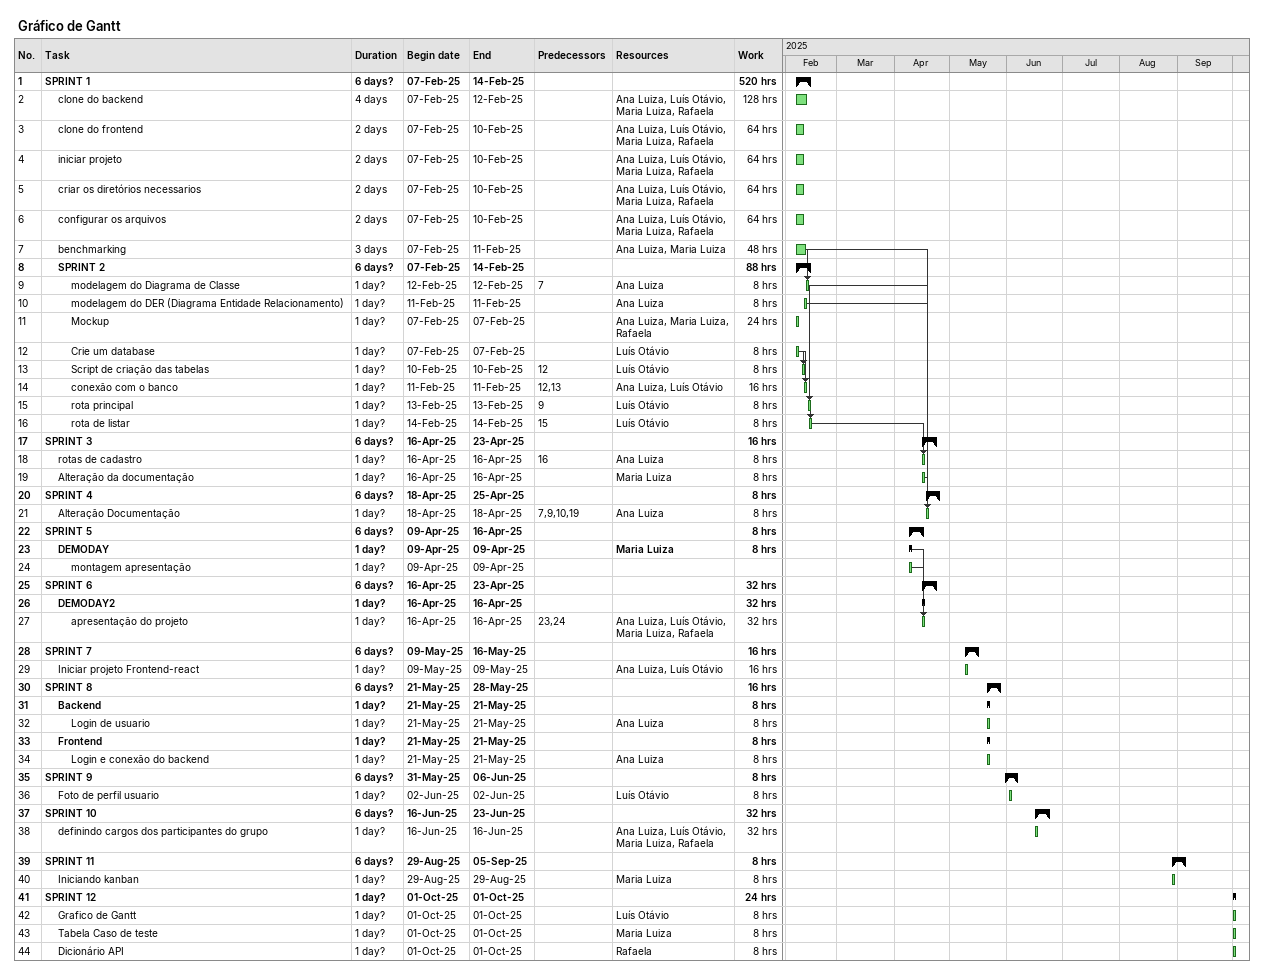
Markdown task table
Gráfico de Gantt

| ID | Level | Task | Duration | Start | Finish | Predecessors | Resources | Work (h) |
|---|---|---|---|---|---|---|---|---|
| 1 | 1 | **SPRINT 1** | 6d? | 2025-02-07 | 2025-02-14 |  |  | 520 |
| 2 | 2 | clone do backend | 4d | 2025-02-07 | 2025-02-12 |  | Ana Luiza, Luís Otávio, Maria Luiza, Rafaela | 128 |
| 3 | 2 | clone do frontend | 2d | 2025-02-07 | 2025-02-10 |  | Ana Luiza, Luís Otávio, Maria Luiza, Rafaela | 64 |
| 4 | 2 | iniciar projeto | 2d | 2025-02-07 | 2025-02-10 |  | Ana Luiza, Luís Otávio, Maria Luiza, Rafaela | 64 |
| 5 | 2 | criar os diretórios necessarios | 2d | 2025-02-07 | 2025-02-10 |  | Ana Luiza, Luís Otávio, Maria Luiza, Rafaela | 64 |
| 6 | 2 | configurar os arquivos | 2d | 2025-02-07 | 2025-02-10 |  | Ana Luiza, Luís Otávio, Maria Luiza, Rafaela | 64 |
| 7 | 2 | benchmarking | 3d | 2025-02-07 | 2025-02-11 |  | Ana Luiza, Maria Luiza | 48 |
| 8 | 2 | **SPRINT 2** | 6d? | 2025-02-07 | 2025-02-14 |  |  | 88 |
| 9 | 3 | modelagem do Diagrama de Classe | 1d? | 2025-02-12 | 2025-02-12 | 7 | Ana Luiza | 8 |
| 10 | 3 | modelagem do DER (Diagrama Entidade Relacionamento) | 1d? | 2025-02-11 | 2025-02-11 |  | Ana Luiza | 8 |
| 11 | 3 | Mockup | 1d? | 2025-02-07 | 2025-02-07 |  | Ana Luiza, Maria Luiza, Rafaela | 24 |
| 12 | 3 | Crie um database | 1d? | 2025-02-07 | 2025-02-07 |  | Luís Otávio | 8 |
| 13 | 3 | Script de criação das tabelas | 1d? | 2025-02-10 | 2025-02-10 | 12 | Luís Otávio | 8 |
| 14 | 3 | conexão com o banco | 1d? | 2025-02-11 | 2025-02-11 | 12, 13 | Ana Luiza, Luís Otávio | 16 |
| 15 | 3 | rota principal | 1d? | 2025-02-13 | 2025-02-13 | 9 | Luís Otávio | 8 |
| 16 | 3 | rota de listar | 1d? | 2025-02-14 | 2025-02-14 | 15 | Luís Otávio | 8 |
| 17 | 1 | **SPRINT 3** | 6d? | 2025-04-16 | 2025-04-23 |  |  | 16 |
| 18 | 2 | rotas de cadastro | 1d? | 2025-04-16 | 2025-04-16 | 16 | Ana Luiza | 8 |
| 19 | 2 | Alteração da documentação | 1d? | 2025-04-16 | 2025-04-16 |  | Maria Luiza | 8 |
| 20 | 1 | **SPRINT 4** | 6d? | 2025-04-18 | 2025-04-25 |  |  | 8 |
| 21 | 2 | Alteração Documentação | 1d? | 2025-04-18 | 2025-04-18 | 7, 9, 10, 19 | Ana Luiza | 8 |
| 22 | 1 | **SPRINT 5** | 6d? | 2025-04-09 | 2025-04-16 |  |  | 8 |
| 23 | 2 | **DEMODAY** | 1d? | 2025-04-09 | 2025-04-09 |  | Maria Luiza | 8 |
| 24 | 3 | montagem apresentação | 1d? | 2025-04-09 | 2025-04-09 |  |  |  |
| 25 | 1 | **SPRINT 6** | 6d? | 2025-04-16 | 2025-04-23 |  |  | 32 |
| 26 | 2 | **DEMODAY2** | 1d? | 2025-04-16 | 2025-04-16 |  |  | 32 |
| 27 | 3 | apresentação do projeto | 1d? | 2025-04-16 | 2025-04-16 | 23, 24 | Ana Luiza, Luís Otávio, Maria Luiza, Rafaela | 32 |
| 28 | 1 | **SPRINT 7** | 6d? | 2025-05-09 | 2025-05-16 |  |  | 16 |
| 29 | 2 | Iniciar projeto Frontend-react | 1d? | 2025-05-09 | 2025-05-09 |  | Ana Luiza, Luís Otávio | 16 |
| 30 | 1 | **SPRINT 8** | 6d? | 2025-05-21 | 2025-05-28 |  |  | 16 |
| 31 | 2 | **Backend** | 1d? | 2025-05-21 | 2025-05-21 |  |  | 8 |
| 32 | 3 | Login de usuario | 1d? | 2025-05-21 | 2025-05-21 |  | Ana Luiza | 8 |
| 33 | 2 | **Frontend** | 1d? | 2025-05-21 | 2025-05-21 |  |  | 8 |
| 34 | 3 | Login e conexão do backend | 1d? | 2025-05-21 | 2025-05-21 |  | Ana Luiza | 8 |
| 35 | 1 | **SPRINT 9** | 6d? | 2025-05-31 | 2025-06-06 |  |  | 8 |
| 36 | 2 | Foto de perfil usuario | 1d? | 2025-06-02 | 2025-06-02 |  | Luís Otávio | 8 |
| 37 | 1 | **SPRINT 10** | 6d? | 2025-06-16 | 2025-06-23 |  |  | 32 |
| 38 | 2 | definindo cargos dos participantes do grupo | 1d? | 2025-06-16 | 2025-06-16 |  | Ana Luiza, Luís Otávio, Maria Luiza, Rafaela | 32 |
| 39 | 1 | **SPRINT 11** | 6d? | 2025-08-29 | 2025-09-05 |  |  | 8 |
| 40 | 2 | Iniciando kanban | 1d? | 2025-08-29 | 2025-08-29 |  | Maria Luiza | 8 |
| 41 | 1 | **SPRINT 12** | 1d? | 2025-10-01 | 2025-10-01 |  |  | 24 |
| 42 | 2 | Grafico de Gantt | 1d? | 2025-10-01 | 2025-10-01 |  | Luís Otávio | 8 |
| 43 | 2 | Tabela Caso de teste | 1d? | 2025-10-01 | 2025-10-01 |  | Maria Luiza | 8 |
| 44 | 2 | Dicionário API | 1d? | 2025-10-01 | 2025-10-01 |  | Rafaela | 8 |
